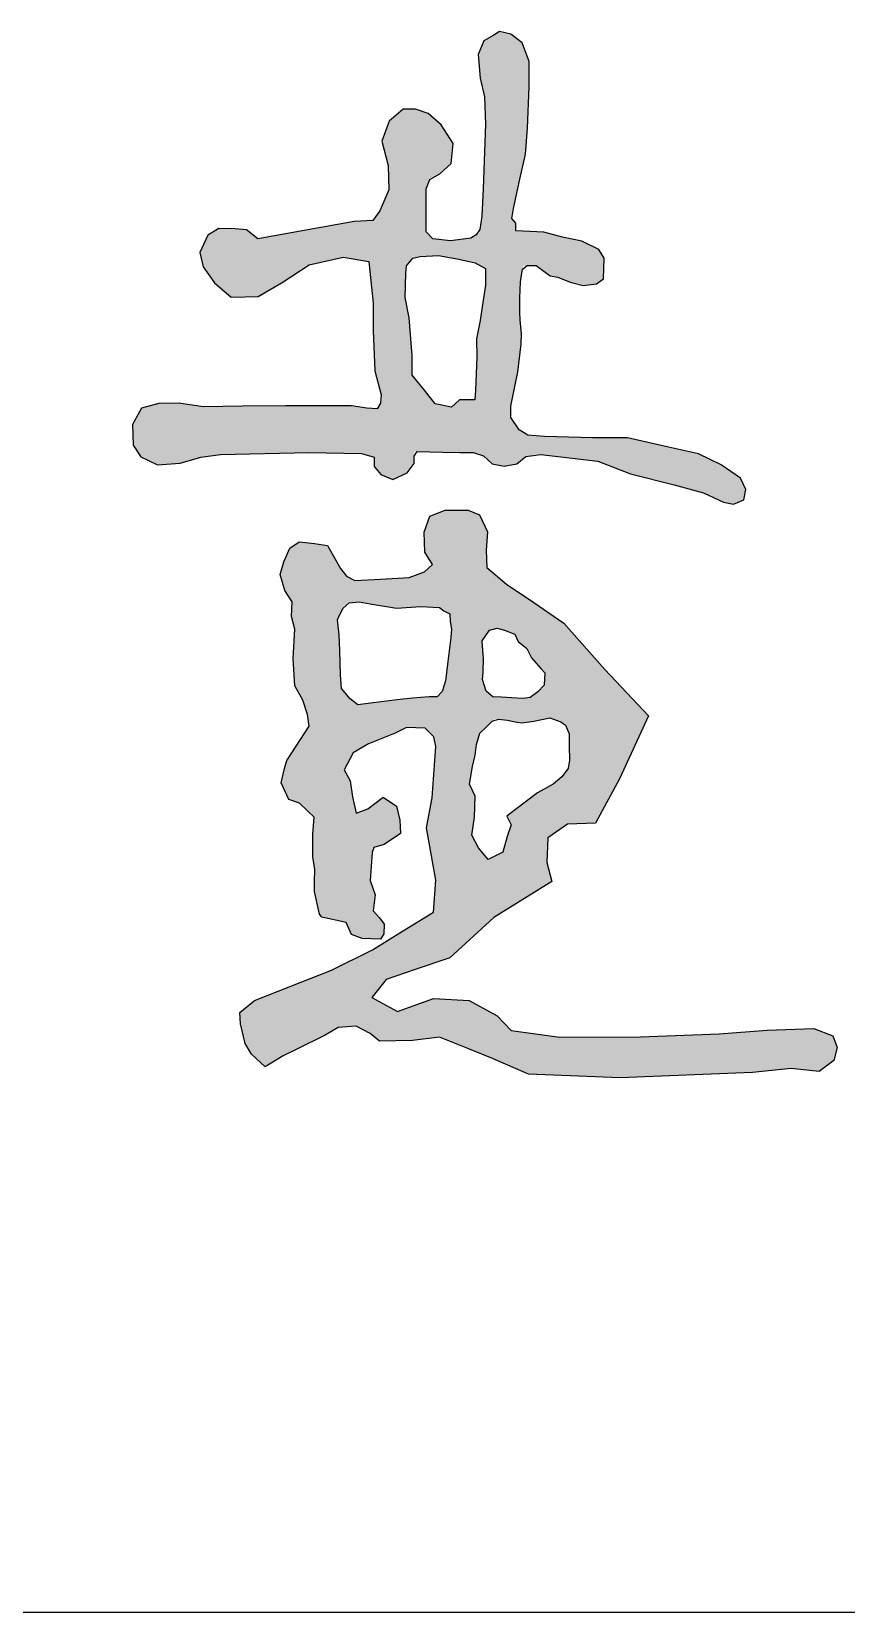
# Model space of a CAD drawing. Extents: x 4929870 to 5205508, y 4505833 to 4862647.
# Drawn here: x 5073222 to 5073963, y 4530775 to 4532212 of the extents above; entities that cross this region are included whole.
import ezdxf

# ---------------------------------------------------------------- set-up
doc = ezdxf.new("R2010")
doc.units = 0
doc.header["$LTSCALE"] = 1000
doc.header["$MEASUREMENT"] = 0
doc.layers.get('0').update_dxf_attribs({"color": 4, "linetype": 'CONTINUOUS'})
doc.layers.add('PUB_TITLE', color=4, linetype='CONTINUOUS')

# ---------------------------------------------------------------- blocks, each defined once
blk = doc.blocks.new('21')
h = blk.add_hatch(color=256)
h.paths.add_polyline_path([(36276, 30093), (36389, 30090), (36475, 30091), (36543, 30068), (36600, 30017), (36677, 30002), (36760, 30018), (36819, 30065), (36916, 30077), (37286, 30034), (37499, 29953), (37781, 29880), (37973, 29829), (38102, 29767), (38168, 29754), (38235, 29784), (38248, 29851), (38212, 29924), (38087, 30011), (37940, 30081), (37744, 30126), (37479, 30186), (37252, 30186), (36940, 30194), (36831, 30204), (36774, 30238), (36721, 30317), (36721, 30391), (36765, 30615), (36788, 30793), (36790, 30861), (36781, 30951), (36778, 30999), (36779, 31094), (36784, 31198), (36801, 31304), (36886, 31304), (36977, 31237), (37025, 31228), (37107, 31196), (37190, 31174), (37277, 31185), (37323, 31219), (37326, 31352), (37293, 31409), (37181, 31462), (37056, 31489), (36935, 31521), (36754, 31530), (36754, 31580), (36727, 31609), (36737, 31675), (36780, 31865), (36816, 32027), (36828, 32196), (36840, 32464), (36840, 32630), (36794, 32750), (36720, 32807), (36647, 32823), (36609, 32801), (36545, 32764), (36509, 32675), (36521, 32521), (36550, 32400), (36555, 32223), (36550, 32042), (36540, 31802), (36532, 31626), (36516, 31516), (36460, 31483), (36329, 31465), (36213, 31478), (36170, 31523), (36170, 31697), (36170, 31803), (36195, 31862), (36259, 31899), (36333, 31966), (36345, 32097), (36268, 32219), (36184, 32291), (36101, 32320), (36020, 32320), (35930, 32241), (35883, 32112), (35923, 31954), (35928, 31797), (35869, 31659), (35823, 31597), (35702, 31590), (35077, 31478), (35003, 31537), (34930, 31542), (34824, 31545), (34751, 31501), (34700, 31388), (34721, 31296), (34795, 31193), (34903, 31098), (35079, 31103), (35234, 31195), (35410, 31309), (35632, 31358), (35798, 31331), (35825, 31061), (35825, 30883), (35836, 30620), (35886, 30434), (35852, 30375), (35784, 30379), (35686, 30393), (35466, 30393), (35256, 30393), (34977, 30391), (34724, 30386), (34562, 30411), (34433, 30409), (34321, 30379), (34262, 30273), (34267, 30138), (34316, 30063), (34425, 30011), (34571, 30021), (34706, 30060), (34833, 30078), (35409, 30090), (35751, 30083), (35833, 30061), (35833, 30000), (35875, 29948), (35954, 29915), (36046, 29959), (36093, 30019), (36093, 30096)])
h.paths.add_polyline_path([(36229, 30407), (36159, 30495), (36080, 30593), (36080, 30721), (36061, 30964), (36035, 31096), (36039, 31255), (36042, 31302), (36084, 31352), (36131, 31363), (36251, 31369), (36383, 31346), (36489, 31321), (36556, 31285), (36556, 31176), (36535, 31037), (36522, 30947), (36497, 30829), (36500, 30710), (36490, 30495), (36487, 30432), (36388, 30432), (36335, 30385)], flags=16)
h = blk.add_hatch(color=256)
h.paths.add_polyline_path([(35818, 26551), (35910, 26669), (36098, 26733), (36324, 26810), (36609, 27071), (36872, 27234), (36988, 27306), (36955, 27428), (36961, 27588), (37088, 27677), (37271, 27683), (37427, 27971), (37615, 28381), (37332, 28681), (37064, 28982), (36869, 29117), (36693, 29236), (36565, 29344), (36561, 29457), (36568, 29576), (36518, 29686), (36444, 29717), (36294, 29717), (36194, 29678), (36158, 29574), (36162, 29444), (36212, 29364), (36160, 29316), (36060, 29279), (35874, 29268), (35707, 29260), (35652, 29288), (35613, 29338), (35559, 29433), (35529, 29487), (35444, 29500), (35346, 29511), (35284, 29470), (35245, 29381), (35221, 29299), (35251, 29195), (35299, 29121), (35296, 29026), (35317, 28943), (35306, 28753), (35317, 28576), (35369, 28483), (35400, 28390), (35410, 28313), (35265, 28090), (35249, 28038), (35229, 27946), (35278, 27837), (35348, 27814), (35402, 27761), (35442, 27722), (35434, 27612), (35433, 27521), (35434, 27465), (35446, 27384), (35444, 27305), (35444, 27241), (35477, 27093), (35493, 27073), (35650, 27039), (35685, 26960), (35754, 26934), (35873, 26930), (35895, 26966), (35898, 27028), (35868, 27069), (35827, 27115), (35839, 27219), (35806, 27311), (35821, 27522), (35897, 27546), (36004, 27616), (35999, 27704), (35978, 27795), (35890, 27853), (35791, 27777), (35715, 27749), (35692, 27855), (35676, 27959), (35637, 28030), (35697, 28141), (35796, 28199), (35968, 28269), (36043, 28305), (36163, 28300), (36220, 28245), (36233, 28181), (36210, 27849), (36173, 27653), (36233, 27313), (36217, 27107), (36017, 26983), (35822, 26862), (35556, 26729), (35290, 26626), (35054, 26532), (34959, 26455), (34965, 26381), (34995, 26254), (35036, 26183), (35125, 26101), (35241, 26173), (35329, 26216), (35515, 26307), (35598, 26358), (35716, 26366), (35807, 26319), (35867, 26269), (36082, 26272), (36256, 26294), (36452, 26216), (36602, 26156), (36836, 26054), (37432, 26030), (38291, 26065), (38541, 26092), (38723, 26071), (38820, 26143), (38841, 26228), (38812, 26302), (38689, 26351), (38387, 26339), (38074, 26315), (37563, 26296), (37038, 26295), (36723, 26337), (36631, 26433), (36450, 26533), (36219, 26545), (35985, 26460)])
h.paths.add_polyline_path([(36574, 27448), (36511, 27523), (36468, 27605), (36484, 27723), (36488, 27860), (36453, 27938), (36472, 28051), (36488, 28126), (36497, 28195), (36519, 28268), (36560, 28308), (36615, 28361), (36698, 28353), (36759, 28340), (36793, 28336), (36870, 28346), (36922, 28356), (36975, 28368), (37072, 28332), (37099, 28264), (37099, 28187), (37101, 28092), (37093, 28039), (37052, 27985), (36995, 27938), (36893, 27880), (36751, 27773), (36695, 27729), (36723, 27672), (36696, 27597), (36668, 27495)], flags=16)
h.paths.add_polyline_path([(35726, 28452), (35676, 28492), (35621, 28558), (35613, 28647), (35610, 28804), (35605, 28907), (35594, 29005), (35632, 29080), (35669, 29114), (35736, 29121), (35807, 29107), (35977, 29080), (36136, 29090), (36257, 29085), (36285, 29062), (36325, 29044), (36327, 28993), (36335, 28944), (36331, 28889), (36309, 28717), (36297, 28607), (36275, 28539), (36242, 28505), (36189, 28505), (36081, 28495), (35982, 28485), (35826, 28466)], flags=16)
h.paths.add_polyline_path([(36603, 28504), (36560, 28540), (36537, 28616), (36540, 28664), (36542, 28754), (36538, 28806), (36535, 28868), (36581, 28938), (36631, 28951), (36680, 28938), (36746, 28910), (36768, 28864), (36824, 28819), (36855, 28758), (36916, 28689), (36942, 28660), (36938, 28580), (36895, 28537), (36847, 28499), (36801, 28494), (36725, 28497), (36659, 28502)], flags=16)
for points in [[(35702, 31590), (35077, 31478), (35003, 31537), (34930, 31542), (34824, 31545), (34751, 31501), (34700, 31388), (34721, 31296), (34795, 31193), (34903, 31098), (35079, 31103), (35234, 31195), (35410, 31309), (35632, 31358), (35798, 31331), (35825, 31061), (35825, 30883), (35836, 30620), (35878, 30464), (35873, 30411), (35852, 30375), (35784, 30379), (35686, 30393), (35466, 30393), (35256, 30393), (34977, 30391), (34724, 30386), (34562, 30411), (34433, 30409), (34321, 30379), (34262, 30273), (34267, 30138), (34316, 30063), (34425, 30011), (34571, 30021), (34706, 30060), (34833, 30078), (35409, 30090), (35751, 30083), (35833, 30061), (35833, 30000), (35875, 29948), (35954, 29915), (36046, 29959), (36093, 30019), (36093, 30067), (36112, 30096), (36276, 30093), (36389, 30090), (36475, 30091), (36543, 30068), (36600, 30017), (36677, 30002), (36760, 30018), (36819, 30065), (36916, 30077), (37286, 30034), (37499, 29953), (37781, 29880), (37973, 29829), (38102, 29767), (38168, 29754), (38235, 29784), (38248, 29851), (38212, 29924), (38087, 30011), (37940, 30081), (37744, 30126), (37479, 30186), (37252, 30186), (36940, 30194), (36831, 30204), (36774, 30238), (36721, 30317), (36721, 30391), (36765, 30615), (36765, 30615), (36765, 30615), (36765, 30615), (36765, 30615), (36765, 30615), (36788, 30793), (36788, 30793), (36788, 30793), (36788, 30793), (36788, 30793), (36788, 30793), (36788, 30793), (36788, 30793), (36788, 30793), (36788, 30793), (36790, 30861), (36781, 30951), (36778, 30999), (36779, 31094), (36784, 31198), (36797, 31281), (36827, 31304), (36886, 31304), (36977, 31237), (37025, 31228), (37107, 31196), (37190, 31174), (37277, 31185), (37323, 31219), (37326, 31352), (37293, 31409), (37181, 31462), (37056, 31489), (36935, 31521), (36754, 31530), (36754, 31580), (36727, 31609), (36737, 31675), (36780, 31865), (36816, 32027), (36828, 32196), (36840, 32464), (36840, 32630), (36794, 32750), (36720, 32807), (36647, 32823), (36609, 32801), (36545, 32764), (36509, 32675), (36521, 32521), (36550, 32400), (36555, 32223), (36550, 32042), (36540, 31802), (36532, 31626), (36519, 31539), (36495, 31504), (36460, 31483), (36329, 31465), (36213, 31478), (36170, 31523), (36170, 31697), (36170, 31803), (36195, 31862), (36259, 31899), (36333, 31966), (36345, 32097), (36268, 32219), (36184, 32291), (36101, 32320), (36020, 32320), (35930, 32241), (35883, 32112), (35923, 31954), (35928, 31797), (35869, 31659), (35823, 31597), (35702, 31590)], [(36042, 31302), (36084, 31352), (36131, 31363), (36251, 31369), (36383, 31346), (36489, 31321), (36556, 31285), (36556, 31176), (36535, 31037), (36522, 30947), (36522, 30947), (36497, 30829), (36500, 30710), (36500, 30710), (36490, 30495), (36487, 30432), (36388, 30432), (36335, 30385), (36229, 30407), (36159, 30495), (36080, 30593), (36080, 30721), (36061, 30964), (36035, 31096), (36039, 31255), (36042, 31302)], [(37432, 26030), (36836, 26054), (36602, 26156), (36452, 26216), (36256, 26294), (36082, 26272), (35867, 26269), (35807, 26319), (35716, 26366), (35598, 26358), (35515, 26307), (35329, 26216), (35241, 26173), (35125, 26101), (35036, 26183), (34995, 26254), (34965, 26381), (34959, 26455), (35054, 26532), (35290, 26626), (35556, 26729), (35822, 26862), (36017, 26983), (36217, 27107), (36233, 27313), (36173, 27653), (36210, 27849), (36233, 28181), (36220, 28245), (36163, 28300), (36043, 28305), (35968, 28269), (35796, 28199), (35697, 28141), (35637, 28030), (35676, 27959), (35692, 27855), (35715, 27749), (35791, 27777), (35890, 27853), (35978, 27795), (35999, 27704), (36004, 27616), (35897, 27546), (35830, 27525), (35819, 27494), (35806, 27311), (35839, 27219), (35827, 27115), (35868, 27069), (35898, 27028), (35895, 26966), (35873, 26930), (35754, 26934), (35685, 26960), (35650, 27039), (35493, 27073), (35477, 27093), (35444, 27241), (35444, 27305), (35446, 27384), (35434, 27465), (35433, 27521), (35434, 27612), (35434, 27612), (35442, 27722), (35402, 27761), (35348, 27814), (35278, 27837), (35229, 27946), (35249, 28038), (35265, 28090), (35410, 28313), (35400, 28390), (35369, 28483), (35317, 28576), (35306, 28753), (35317, 28943), (35296, 29026), (35299, 29121)], [(35606, 29029), (35632, 29080), (35669, 29114), (35736, 29121), (35807, 29107), (35977, 29080), (36136, 29090), (36257, 29085), (36285, 29062), (36325, 29044), (36327, 28993), (36335, 28944), (36331, 28889), (36309, 28717), (36297, 28607), (36275, 28539), (36242, 28505), (36189, 28505), (36081, 28495), (35982, 28485), (35826, 28466), (35726, 28452), (35676, 28492), (35621, 28558), (35613, 28647), (35610, 28804), (35605, 28907), (35594, 29004), (35606, 29029)], [(36535, 28868), (36581, 28938), (36631, 28951), (36680, 28938), (36746, 28910), (36768, 28864), (36824, 28819), (36855, 28758), (36916, 28689), (36942, 28660), (36938, 28580), (36938, 28580), (36895, 28537), (36847, 28499), (36801, 28494), (36725, 28497), (36659, 28502), (36603, 28504), (36560, 28540), (36537, 28616), (36540, 28664), (36542, 28754), (36538, 28806), (36535, 28868)], [(36497, 28195), (36519, 28268), (36560, 28308), (36600, 28347), (36640, 28359), (36698, 28353), (36759, 28340), (36793, 28336), (36870, 28346), (36922, 28356), (36975, 28368), (37046, 28342), (37076, 28320), (37099, 28264), (37099, 28187), (37101, 28092), (37093, 28039), (37052, 27985), (36995, 27938), (36893, 27880), (36751, 27773), (36695, 27729), (36723, 27672), (36696, 27597), (36668, 27495), (36574, 27448), (36511, 27523), (36468, 27605), (36484, 27723), (36488, 27860), (36453, 27938), (36472, 28051), (36488, 28126), (36497, 28195)]]:
    blk.add_lwpolyline(points)
at = {"flags": 128}
blk.add_lwpolyline([(35299, 29121), (35251, 29195), (35221, 29299), (35245, 29381), (35284, 29470), (35346, 29511), (35444, 29500), (35529, 29487), (35559, 29433), (35613, 29338), (35652, 29288), (35707, 29260), (35874, 29268), (36060, 29279), (36160, 29316), (36212, 29364), (36162, 29444), (36158, 29574), (36194, 29678), (36294, 29717), (36444, 29717), (36518, 29686), (36568, 29576), (36561, 29457), (36565, 29344), (36693, 29236), (36869, 29117), (37064, 28982), (37332, 28681), (37615, 28381), (37427, 27971), (37271, 27683), (37088, 27677), (36961, 27588), (36955, 27428), (36988, 27306), (36872, 27234), (36609, 27071), (36324, 26810), (36098, 26733), (35910, 26669), (35818, 26551), (35985, 26460), (36219, 26545), (36450, 26533), (36631, 26433), (36723, 26337), (37038, 26295), (37563, 26296), (38074, 26315), (38387, 26339), (38689, 26351), (38812, 26302), (38841, 26228), (38820, 26143), (38723, 26071), (38541, 26092), (38291, 26065), (37432, 26030)], dxfattribs=at)

msp = doc.modelspace()

# ---------------------------------------------------------------- linework, layer by layer
at = {"layer": 'PUB_TITLE'}
msp.add_line((5065256.4, 4530775.8, 0), (5076476.3, 4530775.1, 0), dxfattribs=at)

# ---------------------------------------------------------------- block references
at = {"xscale": 0.1399999998975545, "yscale": 0.1400000001303852, "zscale": 0.14}
msp.add_blockref('21', (5068516.6, 4527616.8, 0), dxfattribs=at)

doc.saveas('drawing.dxf')
